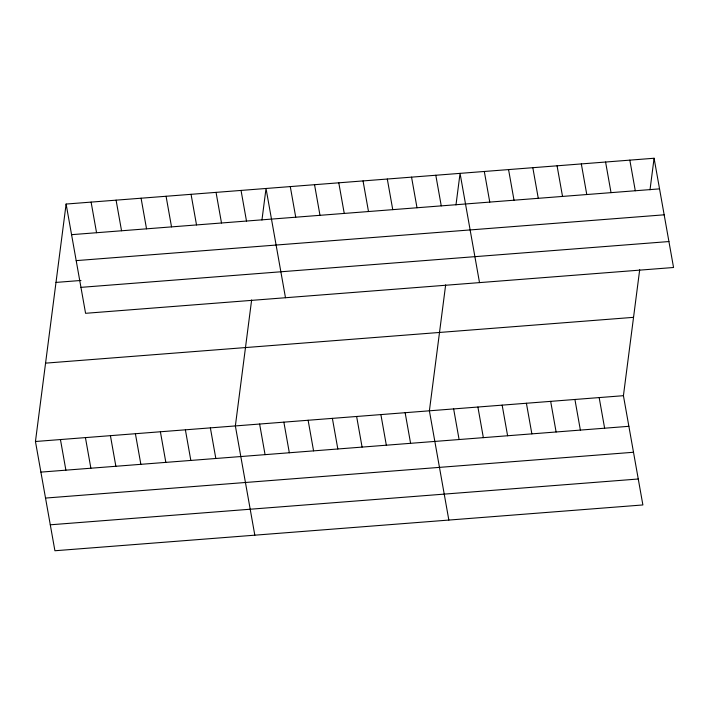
<?xml version="1.0" encoding="UTF-8"?>
<svg xmlns="http://www.w3.org/2000/svg" width="709" height="709" viewBox="0 0 709 709"><rect width="100%" height="100%" fill="white"/><g stroke="black" fill="none" stroke-linecap="round" stroke-linejoin="round"><path stroke-width="1.06" d="M639.695 269.73L623.424 395.693L642.886 504.95L54.912 550.751L35.45 441.503L66.114 204.05L654.088 158.249L673.55 267.497L85.576 313.307L66.114 204.05M251.633 299.96L235.361 425.923L254.823 535.18M261.949 220.038L266.026 188.479L285.488 297.727M445.66 284.841L429.388 410.812L448.85 520.06M455.984 204.928L460.061 173.368L479.514 282.616M650.011 189.808L654.088 158.249M71.565 234.67L659.538 188.869M76.191 260.62L664.165 214.818M55.993 282.412L80.986 280.463M80.95 287.358L668.924 241.547M45.571 363.141L633.545 317.34M35.45 441.503L623.424 395.693M40.9 472.114L628.874 426.313M45.527 498.064L633.5 452.262M50.286 524.802L638.26 479M629.831 160.137L635.291 190.756M605.583 162.024L611.034 192.644M581.327 163.921L586.777 194.532M599.167 397.589L604.626 428.201M557.07 165.809L562.529 196.42M574.919 399.477L580.37 430.088M532.822 167.696L538.273 198.307M550.663 401.365L556.113 431.976M508.566 169.584L514.016 200.204M526.406 403.253L531.865 433.873M484.309 171.472L489.768 202.092M502.158 405.14L507.609 435.76M477.901 407.028L483.352 437.648M435.805 175.256L441.255 205.867M453.645 408.925L459.095 439.536M411.548 177.144L417.007 207.755M387.3 179.031L392.751 209.651M405.14 412.7L410.591 443.311M363.043 180.919L368.494 211.539M380.884 414.588L386.334 445.208M338.787 182.816L344.246 213.427M356.627 416.475L362.086 447.095M314.539 184.703L319.989 215.314M332.379 418.372L337.83 448.983M290.282 186.591L295.733 217.202M308.123 420.26L313.573 450.871M283.866 422.147L289.325 452.759M241.042 190.429L246.493 221.04M259.618 424.035L265.069 454.655M216.05 192.369L221.5 222.989M191.058 194.319L196.517 224.93M210.369 427.873L215.828 458.484M166.074 196.269L171.525 226.88M185.386 429.822L190.836 460.433M141.082 198.21L146.533 228.83M160.394 431.763L165.844 462.383M116.09 200.16L121.549 230.771M135.401 433.713L140.861 464.324M91.106 202.109L96.557 232.72M110.418 435.663L115.868 466.274M85.426 437.604L90.885 468.224M60.442 439.553L65.893 470.164"/></g></svg>
